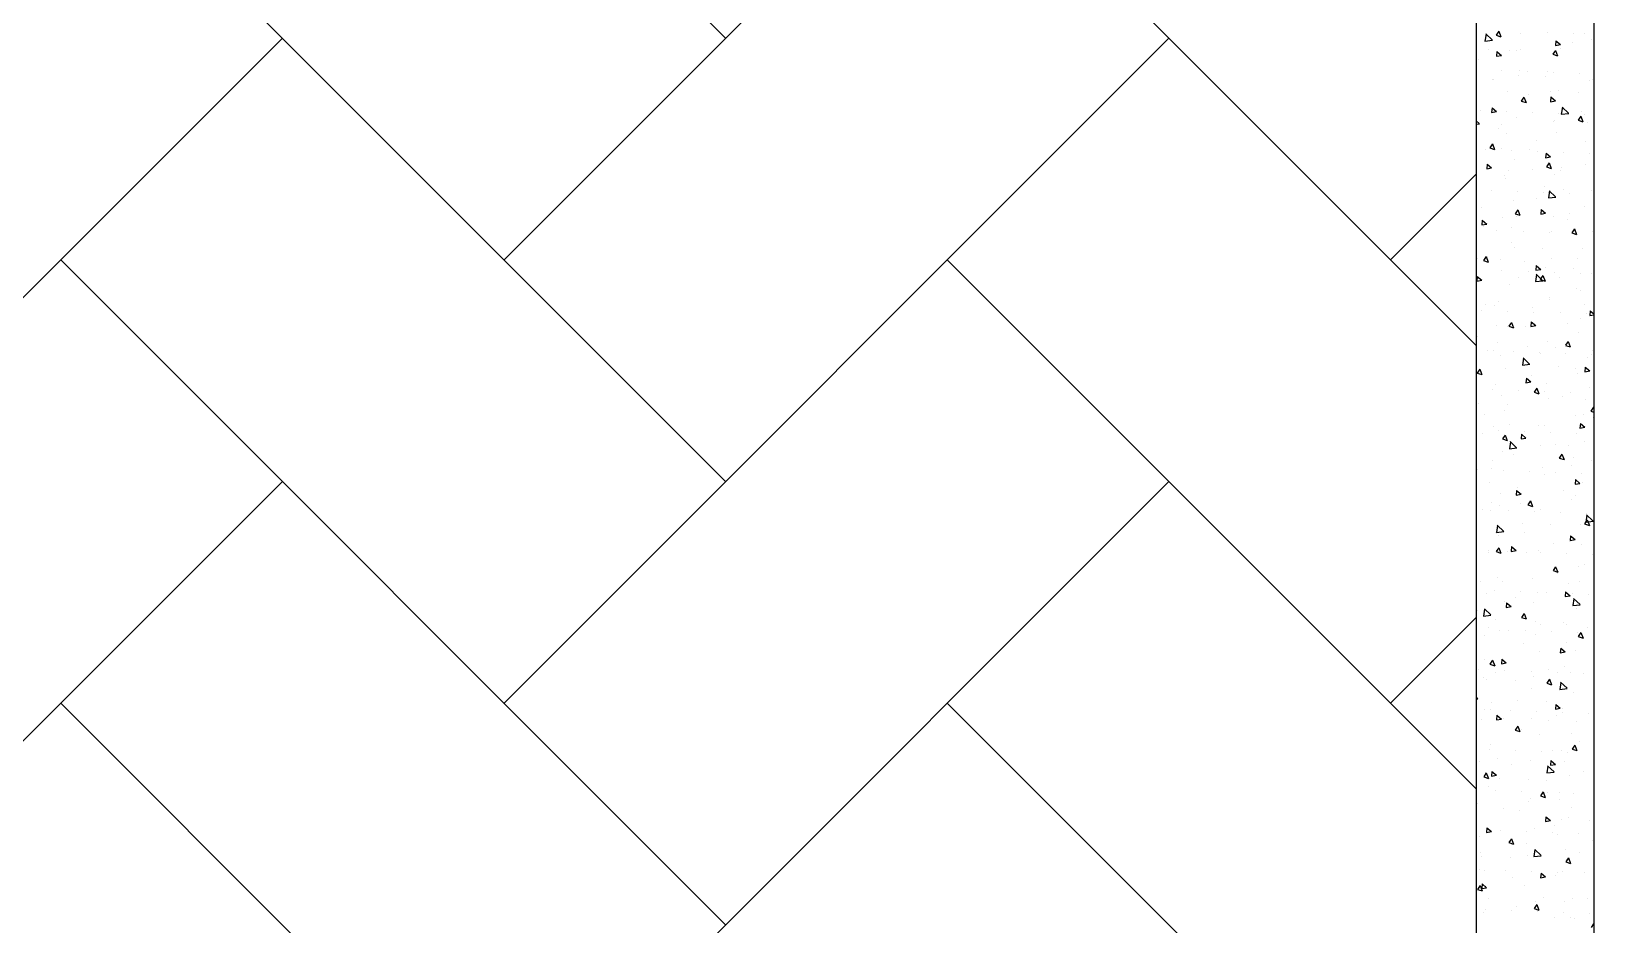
# Model space of a CAD drawing. Header units: millimetres. Extents: x 331487 to 517269, y 198509 to 399936.
# Drawn here: x 412901 to 414895, y 380054 to 381194 of the extents above; entities that cross this region are included whole.
import ezdxf

# ---------------------------------------------------------------- set-up
doc = ezdxf.new("R2010")
doc.units = ezdxf.units.MM
doc.header["$MEASUREMENT"] = 0
doc.layers.add('BEAM', color=1, linetype='Continuous', lineweight=5)
doc.layers.add('COLUMN', color=6, linetype='Continuous')

msp = doc.modelspace()

# ---------------------------------------------------------------- linework, layer by layer
at = {"layer": 'BEAM', "color": 253, "linetype": 'Continuous', "ltscale": 750}
for p, q in [((413787.3, 381185.4), (413363.7, 381609)), ((413504.5, 380902.6), (414211, 381609)), ((413787.3, 380619.7), (412938.8, 381468.3)), ((414745.1, 380793.3), (414070.2, 381468.3)), ((412373.1, 380336.9), (413221.7, 381185.4)), ((413504.5, 380336.9), (414353, 381185.4)), ((414635.9, 380902.6), (414745.1, 381011.8)), ((413787.3, 380054), (412938.8, 380902.6)), ((414745.1, 380227.6), (414070.2, 380902.6)), ((412373.1, 379771.2), (413221.7, 380619.7)), ((413504.5, 379771.2), (414353, 380619.7)), ((414635.9, 380336.9), (414745.1, 380446.1)), ((413787.3, 379488.4), (412938.8, 380336.9)), ((414745.1, 379661.9), (414070.2, 380336.9))]:
    msp.add_line(p, q, dxfattribs=at)
at = {"layer": 'COLUMN'}
for p, q in [((414745.1, 381539), (414745.1, 379389)), ((414895.1, 381539), (414895.1, 379389))]:
    msp.add_line(p, q, dxfattribs=at)
at = {"layer": 'COLUMN', "color": 2, "linetype": 'Continuous'}
for p, q in [((414757.7, 381190.6), (414756.3, 381181.7)), ((414756.8, 381191.5), (414756.8, 381191.5)), ((414757.4, 381190.9), (414765.5, 381183.1)), ((414773.8, 381194.1), (414770.5, 381189.1)), ((414773.8, 381194.1), (414776.5, 381187.1)), ((414801.1, 381191.1), (414801.1, 381191.1)), ((414836, 381193), (414836, 381193)), ((414869.3, 381191.8), (414869.3, 381191.8)), ((414883.4, 381191.2), (414883.4, 381191.2)), ((414756.3, 381181.7), (414765.8, 381182.8)), ((414770.5, 381189.1), (414776.5, 381187.1)), ((414801.8, 381171.4), (414801.8, 381171.4)), ((414846.8, 381182), (414846.2, 381176.1)), ((414846.3, 381176.1), (414852.5, 381177.2)), ((414846.8, 381182), (414852.5, 381177.2)), ((414852.2, 381171.7), (414852.2, 381171.7)), ((414867.6, 381179.8), (414867.6, 381179.8)), ((414891.9, 381184.1), (414891.9, 381184.1)), ((414748.1, 381157.6), (414748.1, 381157.6)), ((414760.9, 381170.5), (414760.9, 381170.5)), ((414771.6, 381168.2), (414771, 381162.2)), ((414771, 381162.2), (414777.3, 381163.3)), ((414771.6, 381168.2), (414777.3, 381163.4)), ((414787.7, 381170), (414787.7, 381170)), ((414797, 381169.2), (414797, 381169.2)), ((414846.3, 381169.8), (414843, 381164.8)), ((414843, 381164.8), (414849, 381162.8)), ((414846.3, 381169.8), (414849, 381162.8)), ((414765.8, 381132.6), (414765.8, 381132.6)), ((414766.8, 381133.2), (414766.8, 381133.2)), ((414776.9, 381143.5), (414776.9, 381143.5)), ((414798.9, 381137.7), (414798.9, 381137.7)), ((414800.3, 381144.2), (414800.3, 381144.2)), ((414810.2, 381142.3), (414810.2, 381142.3)), ((414833.8, 381137), (414833.8, 381137)), ((414836.4, 381142.9), (414836.4, 381142.9)), ((414843.5, 381141.1), (414843.5, 381141.1)), ((414876.8, 381139.9), (414876.8, 381139.9)), ((414893.4, 381132.9), (414893.4, 381132.9)), ((414785.5, 381116.7), (414785.5, 381116.7)), ((414811.8, 381113.1), (414811.8, 381113.1)), ((414839.7, 381117.9), (414839.7, 381117.9)), ((414850, 381118.3), (414850, 381118.3)), ((414875.9, 381116.6), (414875.9, 381116.6)), ((414889.6, 381130.7), (414889.6, 381130.7)), ((414745.8, 381104.3), (414745.8, 381104.3)), ((414750.7, 381093.4), (414750.7, 381093.4)), ((414765.3, 381096.4), (414764.8, 381090.5)), ((414764.8, 381090.5), (414771, 381091.6)), ((414765.3, 381096.4), (414771, 381091.6)), ((414784, 381092.2), (414784, 381092.2)), ((414806.1, 381110.1), (414802.7, 381105.1)), ((414802.7, 381105.1), (414808.7, 381103.1)), ((414805.3, 381106.3), (414805.3, 381106.3)), ((414806.1, 381110.1), (414808.7, 381103.1)), ((414817.3, 381091), (414817.3, 381091)), ((414840.5, 381110.3), (414840, 381104.3)), ((414840, 381104.3), (414846.2, 381105.5)), ((414840.5, 381110.3), (414846.2, 381105.5)), ((414855.1, 381097.1), (414853.7, 381088.3)), ((414854.8, 381097.4), (414862.9, 381089.6)), ((414879.2, 381091.6), (414879.2, 381091.6)), ((414745.1, 381080), (414749, 381076.4)), ((414745.1, 381075.6), (414749.2, 381076.1)), ((414776.8, 381074.9), (414776.8, 381074.9)), ((414796.6, 381084.4), (414796.6, 381084.4)), ((414843.8, 381078.7), (414843.8, 381078.7)), ((414844.7, 381080), (414844.7, 381080)), ((414850.6, 381089.7), (414850.6, 381089.7)), ((414853.7, 381088.2), (414863.2, 381089.4)), ((414878.6, 381085.8), (414875.2, 381080.8)), ((414875.2, 381080.8), (414881.3, 381078.7)), ((414878.6, 381085.8), (414881.3, 381078.7)), ((414883.8, 381088.5), (414883.8, 381088.5)), ((414887.4, 381077.3), (414887.4, 381077.3)), ((414774.2, 381069.5), (414774.2, 381069.5)), ((414783.2, 381063.3), (414783.2, 381063.3)), ((414821.8, 381054.7), (414821.8, 381054.7)), ((414847.7, 381064.9), (414847.7, 381064.9)), ((414884.2, 381053.7), (414884.2, 381053.7)), ((414757.1, 381042.9), (414757.1, 381042.9)), ((414765.8, 381050.4), (414762.4, 381045.4)), ((414762.4, 381045.4), (414768.5, 381043.4)), ((414765.8, 381050.4), (414768.5, 381043.4)), ((414777.5, 381044.4), (414777.5, 381044.4)), ((414790.4, 381041.7), (414790.4, 381041.7)), ((414813.6, 381043.2), (414813.6, 381043.2)), ((414823.7, 381040.5), (414823.7, 381040.5)), ((414834.2, 381038.6), (414833.7, 381032.6)), ((414833.7, 381032.6), (414840, 381033.8)), ((414834.2, 381038.6), (414840, 381033.8)), ((414857, 381039.2), (414857, 381039.2)), ((414890.2, 381038), (414890.2, 381038)), ((414759, 381024.7), (414758.5, 381018.7)), ((414758.5, 381018.7), (414764.7, 381019.9)), ((414759, 381024.7), (414764.7, 381019.9)), ((414786.8, 381016.6), (414786.8, 381016.6)), ((414794.4, 381031), (414794.4, 381031)), ((414816.9, 381018.1), (414816.9, 381018.1)), ((414838.3, 381026.1), (414835, 381021.1)), ((414835, 381021.1), (414841, 381019.1)), ((414838.3, 381026.1), (414841, 381019.1)), ((414845.5, 381011.5), (414845.5, 381011.5)), ((414853, 381016.9), (414853, 381016.9)), ((414853.8, 381020.4), (414853.8, 381020.4)), ((414885.1, 381023.9), (414885.1, 381023.9)), ((414780.9, 381009.9), (414780.9, 381009.9)), ((414782.4, 381006.6), (414782.4, 381006.6)), ((414831.8, 380996.4), (414831.8, 380996.4)), ((414856.3, 380991.8), (414856.3, 380991.8)), ((414764.6, 380990.9), (414764.6, 380990.9)), ((414792.1, 380977.6), (414792.1, 380977.6)), ((414797.9, 380989.7), (414797.9, 380989.7)), ((414821.9, 380980.2), (414821.9, 380980.2)), ((414831.2, 380988.5), (414831.2, 380988.5)), ((414838.5, 380990.4), (414837.2, 380981.5)), ((414837.2, 380981.5), (414846.7, 380982.6)), ((414838.2, 380990.7), (414846.4, 380982.9)), ((414864.5, 380987.3), (414864.5, 380987.3)), ((414892.5, 380990.5), (414892.5, 380990.5)), ((414751.3, 380969.7), (414751.3, 380969.7)), ((414752.7, 380953), (414752.2, 380947)), ((414752.7, 380953), (414758.5, 380948.2)), ((414778.7, 380956.5), (414778.7, 380956.5)), ((414798.1, 380966.4), (414794.7, 380961.4)), ((414794.7, 380961.4), (414800.7, 380959.4)), ((414796.8, 380958.2), (414796.8, 380958.2)), ((414798.1, 380966.4), (414800.7, 380959.4)), ((414827.9, 380966.9), (414827.4, 380960.9)), ((414827.4, 380960.9), (414833.7, 380962)), ((414827.9, 380966.9), (414833.7, 380962)), ((414843.2, 380958.1), (414843.2, 380958.1)), ((414861.3, 380953.9), (414861.3, 380953.9)), ((414863.8, 380962.1), (414863.8, 380962.1)), ((414882.9, 380970.5), (414882.9, 380970.5)), ((414752.2, 380947), (414758.5, 380948.2)), ((414754.6, 380944.7), (414754.6, 380944.7)), ((414771.6, 380939.6), (414771.6, 380939.6)), ((414790.8, 380943.4), (414790.8, 380943.4)), ((414804.9, 380938.4), (414804.9, 380938.4)), ((414838.2, 380937.2), (414838.2, 380937.2)), ((414841.8, 380938.1), (414841.8, 380938.1)), ((414870.6, 380942), (414867.2, 380937.1)), ((414867.2, 380937.1), (414873.3, 380935)), ((414870.6, 380942), (414873.3, 380935)), ((414871.5, 380936), (414871.5, 380936)), ((414894, 380938.2), (414894, 380938.2)), ((414789.9, 380924.2), (414789.9, 380924.2)), ((414794.1, 380918.4), (414794.1, 380918.4)), ((414830.2, 380917.1), (414830.2, 380917.1)), ((414880.6, 380917.1), (414880.6, 380917.1)), ((414747.2, 380904), (414747.2, 380904)), ((414757.8, 380906.7), (414754.4, 380901.7)), ((414754.4, 380901.7), (414760.5, 380899.7)), ((414757.8, 380906.7), (414760.5, 380899.7)), ((414759.6, 380906.8), (414759.6, 380906.8)), ((414776.4, 380903.1), (414776.4, 380903.1)), ((414806.8, 380899.9), (414806.8, 380899.9)), ((414821.7, 380895.1), (414821.1, 380889.2)), ((414821.7, 380895.1), (414827.4, 380890.3)), ((414833.5, 380892.1), (414833.5, 380892.1)), ((414841, 380904.7), (414841, 380904.7)), ((414873.8, 380903.8), (414873.8, 380903.8)), ((414746.4, 380881.3), (414745.9, 380875.3)), ((414745.9, 380875.3), (414752.2, 380876.4)), ((414746.4, 380881.3), (414752.2, 380876.4)), ((414778, 380889.1), (414778, 380889.1)), ((414799, 380880.5), (414799, 380880.5)), ((414811.3, 380887.9), (414811.3, 380887.9)), ((414822, 380883.7), (414820.6, 380874.8)), ((414820.6, 380874.8), (414830.1, 380875.9)), ((414821.1, 380889.2), (414827.4, 380890.3)), ((414821.7, 380884), (414829.8, 380876.2)), ((414830.3, 380882.3), (414826.9, 380877.4)), ((414826.9, 380877.4), (414833, 380875.3)), ((414830.3, 380882.3), (414833, 380875.3)), ((414844.6, 380886.7), (414844.6, 380886.7)), ((414851.8, 380879.8), (414851.8, 380879.8)), ((414869.6, 380890.8), (414869.6, 380890.8)), ((414877.9, 380885.4), (414877.9, 380885.4)), ((414891.8, 380884.9), (414891.8, 380884.9)), ((414787.6, 380870.8), (414787.6, 380870.8)), ((414838.5, 380854.2), (414838.5, 380854.2)), ((414872.9, 380865.8), (414872.9, 380865.8)), ((414878.4, 380863.8), (414878.4, 380863.8)), ((414752.2, 380838.4), (414752.2, 380838.4)), ((414757.2, 380845.7), (414757.2, 380845.7)), ((414767.9, 380843.6), (414767.9, 380843.6)), ((414774.2, 380849.8), (414774.2, 380849.8)), ((414785.5, 380837.2), (414785.5, 380837.2)), ((414816.8, 380841.6), (414816.8, 380841.6)), ((414818.8, 380835.9), (414818.8, 380835.9)), ((414838.7, 380851.4), (414838.7, 380851.4)), ((414852.1, 380834.7), (414852.1, 380834.7)), ((414883.8, 380845.4), (414883.8, 380845.4)), ((414885.4, 380833.5), (414885.4, 380833.5)), ((414890.6, 380837.3), (414890.1, 380831.3)), ((414890.1, 380831.3), (414895.1, 380832.2)), ((414890.6, 380837.3), (414895.1, 380833.5)), ((414771.2, 380818.6), (414771.2, 380818.6)), ((414785.4, 380817.5), (414785.4, 380817.5)), ((414790, 380822.7), (414786.7, 380817.7)), ((414786.7, 380817.7), (414792.7, 380815.6)), ((414790, 380822.7), (414792.7, 380815.7)), ((414807.4, 380817.3), (414807.4, 380817.3)), ((414815.4, 380823.4), (414814.9, 380817.4)), ((414814.9, 380817.4), (414821.1, 380818.6)), ((414815.4, 380823.4), (414821.1, 380818.6)), ((414861.9, 380821.5), (414861.9, 380821.5)), ((414877.9, 380827.9), (414877.9, 380827.9)), ((414889.5, 380831.5), (414889.5, 380831.5)), ((414745.1, 380805.4), (414745.9, 380804.7)), ((414745.1, 380804.6), (414745.9, 380804.7)), ((414771.9, 380796.4), (414771.9, 380796.4)), ((414810.6, 380792.3), (414810.6, 380792.3)), ((414836.5, 380798), (414836.5, 380798)), ((414862.6, 380798.3), (414859.2, 380793.4)), ((414859.2, 380793.3), (414865.2, 380791.3)), ((414862.6, 380798.3), (414865.2, 380791.3)), ((414876.1, 380810.4), (414876.1, 380810.4)), ((414759.3, 380787), (414759.3, 380787)), ((414767.2, 380787.4), (414767.2, 380787.4)), ((414776.2, 380780.7), (414776.2, 380780.7)), ((414792.6, 380785.8), (414792.6, 380785.8)), ((414805.4, 380777), (414804.1, 380768.1)), ((414805.1, 380777.3), (414813.3, 380769.5)), ((414825.9, 380784.6), (414825.9, 380784.6)), ((414826.9, 380783.3), (414826.9, 380783.3)), ((414846.8, 380791), (414846.8, 380791)), ((414859.1, 380783.4), (414859.1, 380783.4)), ((414887.3, 380778.1), (414887.3, 380778.1)), ((414892.4, 380782.2), (414892.4, 380782.2)), ((414893.8, 380787.1), (414893.8, 380787.1)), ((414745.2, 380763.4), (414745.2, 380763.4)), ((414749.8, 380763), (414746.4, 380758)), ((414746.4, 380758), (414752.5, 380756)), ((414749.8, 380763), (414752.5, 380756)), ((414783.1, 380764.1), (414783.1, 380764.1)), ((414804.1, 380768.1), (414813.5, 380769.2)), ((414815.6, 380754.4), (414815.6, 380754.4)), ((414850.1, 380766), (414850.1, 380766)), ((414871.9, 380763.2), (414871.9, 380763.2)), ((414873.9, 380757), (414873.9, 380757)), ((414884.3, 380765.6), (414883.8, 380759.6)), ((414883.8, 380759.6), (414890.1, 380760.7)), ((414884.3, 380765.6), (414890.1, 380760.7)), ((414886.2, 380764.7), (414886.2, 380764.7)), ((414765.7, 380736.5), (414765.7, 380736.5)), ((414769.7, 380743), (414769.7, 380743)), ((414799, 380735.3), (414799, 380735.3)), ((414809.1, 380751.7), (414808.6, 380745.7)), ((414808.6, 380745.7), (414814.9, 380746.9)), ((414809.1, 380751.7), (414814.9, 380746.9)), ((414822.3, 380738.6), (414818.9, 380733.7)), ((414818.9, 380733.7), (414825, 380731.6)), ((414822.3, 380738.6), (414825, 380731.6)), ((414832.3, 380734.1), (414832.3, 380734.1)), ((414834.2, 380744.6), (414834.2, 380744.6)), ((414865.5, 380732.9), (414865.5, 380732.9)), ((414889.5, 380739.7), (414889.5, 380739.7)), ((414748.4, 380718.9), (414748.4, 380718.9)), ((414777.2, 380729.1), (414777.2, 380729.1)), ((414784.5, 380717.6), (414784.5, 380717.6)), ((414836.9, 380725), (414836.9, 380725)), ((414855.1, 380728.1), (414855.1, 380728.1)), ((414885, 380724.7), (414885, 380724.7)), ((414894.8, 380714.3), (414891.5, 380709.3)), ((414894.8, 380714.3), (414895.1, 380713.5)), ((414755.2, 380705.1), (414755.2, 380705.1)), ((414780.8, 380710.7), (414780.8, 380710.7)), ((414787.8, 380692.6), (414787.8, 380692.6)), ((414871.6, 380703.6), (414871.6, 380703.6)), ((414878.1, 380693.8), (414877.5, 380687.9)), ((414878.1, 380693.8), (414883.8, 380689)), ((414881.9, 380704.8), (414881.9, 380704.8)), ((414891.5, 380709.3), (414895.1, 380708.1)), ((414894.5, 380701.8), (414894.5, 380701.8)), ((414753.3, 380681), (414753.3, 380681)), ((414767.4, 380689.6), (414767.4, 380689.6)), ((414773.2, 380684.6), (414773.2, 380684.6)), ((414782, 380678.9), (414778.7, 380674)), ((414778.7, 380674), (414784.7, 380671.9)), ((414782, 380678.9), (414784.7, 380671.9)), ((414802.8, 380680), (414802.3, 380674)), ((414802.3, 380674), (414808.6, 380675.1)), ((414802.8, 380680), (414808.6, 380675.1)), ((414806.5, 380683.4), (414806.5, 380683.4)), ((414824, 380691.3), (414824, 380691.3)), ((414831.9, 380691.2), (414831.9, 380691.2)), ((414839.8, 380682.1), (414839.8, 380682.1)), ((414873, 380680.9), (414873, 380680.9)), ((414877.5, 380687.9), (414883.8, 380689)), ((414778.6, 380657.3), (414778.6, 380657.3)), ((414787.2, 380670.8), (414787.2, 380670.8)), ((414788.9, 380670.2), (414787.5, 380661.4)), ((414787.5, 380661.3), (414797, 380662.5)), ((414788.6, 380670.5), (414796.7, 380662.7)), ((414792.8, 380654.7), (414792.8, 380654.7)), ((414827.2, 380666.2), (414827.2, 380666.2)), ((414846.9, 380666.6), (414846.9, 380666.6)), ((414854.5, 380654.6), (414851.2, 380649.6)), ((414854.5, 380654.6), (414857.2, 380647.6)), ((414863.4, 380665), (414863.4, 380665)), ((414882.8, 380671.3), (414882.8, 380671.3)), ((414746.9, 380634.4), (414746.9, 380634.4)), ((414765.2, 380636.2), (414765.2, 380636.2)), ((414765.3, 380646.8), (414765.3, 380646.8)), ((414780.2, 380633.2), (414780.2, 380633.2)), ((414829.7, 380637.8), (414829.7, 380637.8)), ((414851.2, 380649.6), (414857.2, 380647.6)), ((414866.7, 380639.9), (414866.7, 380639.9)), ((414869.3, 380650.2), (414869.3, 380650.2)), ((414891.9, 380646.5), (414891.9, 380646.5)), ((414761.7, 380617.8), (414761.7, 380617.8)), ((414797.2, 380612.5), (414797.2, 380612.5)), ((414813.5, 380632), (414813.5, 380632)), ((414832.2, 380628.4), (414832.2, 380628.4)), ((414846.8, 380630.8), (414846.8, 380630.8)), ((414871.8, 380622.1), (414871.3, 380616.1)), ((414871.3, 380616.1), (414877.5, 380617.3)), ((414871.8, 380622.1), (414877.5, 380617.3)), ((414880.1, 380629.6), (414880.1, 380629.6)), ((414880.5, 380617.9), (414880.5, 380617.9)), ((414765, 380592.8), (414765, 380592.8)), ((414776.3, 380603.9), (414776.3, 380603.9)), ((414796.6, 380608.2), (414796, 380602.3)), ((414796, 380602.3), (414802.3, 380603.4)), ((414796.6, 380608.2), (414802.3, 380603.4)), ((414814.3, 380594.9), (414810.9, 380589.9)), ((414814.3, 380594.9), (414817, 380587.9)), ((414856.9, 380608.3), (414856.9, 380608.3)), ((414867.1, 380596.9), (414867.1, 380596.9)), ((414871.7, 380602.1), (414871.7, 380602.1)), ((414753.3, 380583.9), (414753.3, 380583.9)), ((414762.9, 380582.8), (414762.9, 380582.8)), ((414775.3, 380588.5), (414775.3, 380588.5)), ((414786.6, 380582.7), (414786.6, 380582.7)), ((414801.1, 380591.5), (414801.1, 380591.5)), ((414810.9, 380589.9), (414817, 380587.9)), ((414819.9, 380581.5), (414819.9, 380581.5)), ((414827.4, 380584.5), (414827.4, 380584.5)), ((414853.2, 380580.3), (414853.2, 380580.3)), ((414886.3, 380576.8), (414884.9, 380567.9)), ((414886, 380577.1), (414894.1, 380569.3)), ((414886.5, 380579.1), (414886.5, 380579.1)), ((414769.9, 380554.9), (414769.9, 380554.9)), ((414770.9, 380554.6), (414780.4, 380555.7)), ((414772.3, 380563.5), (414771, 380554.6)), ((414772, 380563.8), (414780.2, 380556)), ((414804.4, 380566.5), (414804.4, 380566.5)), ((414807.2, 380554.1), (414807.2, 380554.1)), ((414840.5, 380565.2), (414840.5, 380565.2)), ((414878.3, 380564.6), (414878.3, 380564.6)), ((414886.8, 380570.6), (414883.4, 380565.6)), ((414883.4, 380565.6), (414889.5, 380563.6)), ((414884.9, 380567.9), (414894.4, 380569)), ((414886.8, 380570.6), (414889.5, 380563.6)), ((414774, 380535.2), (414770.7, 380530.3)), ((414774, 380535.2), (414776.7, 380528.2)), ((414774.1, 380550.5), (414774.1, 380550.5)), ((414790.3, 380536.5), (414789.8, 380530.5)), ((414790.3, 380536.5), (414796, 380531.7)), ((414843.8, 380540.2), (414843.8, 380540.2)), ((414864.8, 380543.5), (414864.8, 380543.5)), ((414865.5, 380550.4), (414865, 380544.4)), ((414865, 380544.4), (414871.3, 380545.6)), ((414865.5, 380550.4), (414871.3, 380545.6)), ((414866.9, 380550), (414866.9, 380550)), ((414880, 380538.9), (414880, 380538.9)), ((414760.6, 380529.5), (414760.6, 380529.5)), ((414760.8, 380532), (414760.8, 380532)), ((414770.7, 380530.3), (414776.7, 380528.2)), ((414785.3, 380530.2), (414785.3, 380530.2)), ((414789.8, 380530.5), (414796, 380531.7)), ((414794.1, 380530.8), (414794.1, 380530.8)), ((414809.4, 380528.6), (414809.4, 380528.6)), ((414825.2, 380531.1), (414825.2, 380531.1)), ((414827.4, 380529.6), (414827.4, 380529.6)), ((414860.7, 380528.4), (414860.7, 380528.4)), ((414883.3, 380513.9), (414883.3, 380513.9)), ((414894, 380527.1), (414894, 380527.1)), ((414771.8, 380497.2), (414771.8, 380497.2)), ((414817.2, 380495.8), (414817.2, 380495.8)), ((414846.5, 380510.9), (414843.2, 380505.9)), ((414843.2, 380505.9), (414849.2, 380503.9)), ((414846.5, 380510.9), (414849.2, 380503.9)), ((414848.8, 380502.3), (414848.8, 380502.3)), ((414876, 380511.2), (414876, 380511.2)), ((414750.3, 380492), (414750.3, 380492)), ((414758.4, 380476.1), (414758.4, 380476.1)), ((414767.9, 380480.7), (414767.9, 380480.7)), ((414778.3, 380491.8), (414778.3, 380491.8)), ((414801.2, 380479.4), (414801.2, 380479.4)), ((414822.9, 380477.7), (414822.9, 380477.7)), ((414834.4, 380478.2), (414834.4, 380478.2)), ((414859.2, 380478.7), (414858.7, 380472.7)), ((414858.7, 380472.7), (414865, 380473.8)), ((414859.2, 380478.7), (414865, 380473.8)), ((414862.6, 380490.1), (414862.6, 380490.1)), ((414867.7, 380477), (414867.7, 380477)), ((414876.9, 380491.7), (414876.9, 380491.7)), ((414888.3, 380476), (414888.3, 380476)), ((414747.1, 380455.2), (414747.1, 380455.2)), ((414755.8, 380456.8), (414754.4, 380447.9)), ((414755.5, 380457.1), (414763.6, 380449.3)), ((414781.6, 380466.7), (414781.6, 380466.7)), ((414784, 380464.8), (414783.5, 380458.8)), ((414783.5, 380458.8), (414789.8, 380460)), ((414784, 380464.8), (414789.8, 380460)), ((414795.3, 380471.9), (414795.3, 380471.9)), ((414817.7, 380465.5), (414817.7, 380465.5)), ((414869.7, 380470.1), (414868.4, 380461.2)), ((414868.4, 380461.2), (414877.9, 380462.3)), ((414869.4, 380470.3), (414877.6, 380462.5)), ((414873.7, 380457.8), (414873.7, 380457.8)), ((414754.4, 380447.9), (414763.9, 380449)), ((414760.3, 380433.7), (414760.3, 380433.7)), ((414769.6, 380443.8), (414769.6, 380443.8)), ((414806.3, 380451.2), (414802.9, 380446.2)), ((414802.9, 380446.2), (414809, 380444.2)), ((414806.3, 380451.2), (414809, 380444.2)), ((414821, 380440.4), (414821, 380440.4)), ((414827.3, 380437.5), (414827.3, 380437.5)), ((414857.1, 380439.2), (414857.1, 380439.2)), ((414860.3, 380436.7), (414860.3, 380436.7)), ((414886.9, 380433.4), (414886.9, 380433.4)), ((414756.1, 380422.7), (414756.1, 380422.7)), ((414774.3, 380430.1), (414774.3, 380430.1)), ((414786.5, 380428.9), (414786.5, 380428.9)), ((414805.3, 380413.5), (414805.3, 380413.5)), ((414807.6, 380428.9), (414807.6, 380428.9)), ((414820.7, 380424.3), (414820.7, 380424.3)), ((414840.8, 380427.7), (414840.8, 380427.7)), ((414860.4, 380414.1), (414860.4, 380414.1)), ((414874.1, 380426.5), (414874.1, 380426.5)), ((414878.8, 380426.9), (414875.4, 380421.9)), ((414875.4, 380421.9), (414881.5, 380419.9)), ((414878.8, 380426.9), (414881.5, 380419.9)), ((414777.7, 380393.1), (414777.2, 380387.1)), ((414777.7, 380393.1), (414783.5, 380388.2)), ((414826, 380402.6), (414826, 380402.6)), ((414853, 380406.9), (414852.4, 380401)), ((414852.4, 380401), (414858.7, 380402.1)), ((414853, 380406.9), (414858.7, 380402.1)), ((414871.5, 380404.4), (414871.5, 380404.4)), ((414748.5, 380379.4), (414748.5, 380379.4)), ((414755.4, 380392), (414755.4, 380392)), ((414766, 380391.5), (414762.7, 380386.5)), ((414762.7, 380386.5), (414768.7, 380384.5)), ((414766, 380391.5), (414768.7, 380384.5)), ((414767.3, 380390.4), (414767.3, 380390.4)), ((414770.3, 380375.3), (414770.3, 380375.3)), ((414777.2, 380387.1), (414783.5, 380388.2)), ((414781.8, 380378.2), (414781.8, 380378.2)), ((414815.1, 380377), (414815.1, 380377)), ((414837.3, 380379.2), (414837.3, 380379.2)), ((414848.3, 380375.8), (414848.3, 380375.8)), ((414858.1, 380383.3), (414858.1, 380383.3)), ((414865.4, 380376.2), (414865.4, 380376.2)), ((414881.6, 380374.6), (414881.6, 380374.6)), ((414753.9, 380369.3), (414753.9, 380369.3)), ((414758.7, 380367), (414758.7, 380367)), ((414794.9, 380365.7), (414794.9, 380365.7)), ((414815.3, 380355.2), (414815.3, 380355.2)), ((414818.4, 380370.9), (414818.4, 380370.9)), ((414838.5, 380367.2), (414835.2, 380362.2)), ((414835.2, 380362.2), (414841.2, 380360.2)), ((414838.5, 380367.2), (414841.2, 380360.2)), ((414853.2, 380363.3), (414851.8, 380354.4)), ((414851.8, 380354.4), (414861.3, 380355.5)), ((414852.9, 380363.6), (414861, 380355.8)), ((414745.1, 380344.4), (414747.1, 380342.6)), ((414745.1, 380342), (414747.3, 380342.3)), ((414765.1, 380337), (414765.1, 380337)), ((414798.2, 380340.7), (414798.2, 380340.7)), ((414834.3, 380339.4), (414834.3, 380339.4)), ((414846.7, 380335.2), (414846.2, 380329.2)), ((414846.7, 380335.2), (414852.4, 380330.4)), ((414869.2, 380351), (414869.2, 380351)), ((414751.6, 380315.9), (414751.6, 380315.9)), ((414755.5, 380328.1), (414755.5, 380328.1)), ((414763.7, 380329.1), (414763.7, 380329.1)), ((414771.5, 380321.3), (414770.9, 380315.4)), ((414770.9, 380315.4), (414777.2, 380316.5)), ((414771.5, 380321.3), (414777.2, 380316.5)), ((414780.3, 380317), (414780.3, 380317)), ((414788.8, 380326.9), (414788.8, 380326.9)), ((414816.2, 380317.5), (414816.2, 380317.5)), ((414822.1, 380325.6), (414822.1, 380325.6)), ((414837.6, 380314.4), (414837.6, 380314.4)), ((414846.2, 380329.2), (414852.4, 380330.4)), ((414847.3, 380320.9), (414847.3, 380320.9)), ((414855.4, 380324.4), (414855.4, 380324.4)), ((414855.8, 380329.9), (414855.8, 380329.9)), ((414888.7, 380323.2), (414888.7, 380323.2)), ((414798.3, 380307.5), (414794.9, 380302.5)), ((414794.9, 380302.5), (414801, 380300.5)), ((414798.3, 380307.5), (414801, 380300.5)), ((414803.1, 380302.8), (414803.1, 380302.8)), ((414825.3, 380296.9), (414825.3, 380296.9)), ((414867, 380297.6), (414867, 380297.6)), ((414873.7, 380313.1), (414873.7, 380313.1)), ((414761.9, 380277.6), (414761.9, 380277.6)), ((414762.8, 380283.6), (414762.8, 380283.6)), ((414795.2, 380276.4), (414795.2, 380276.4)), ((414828.5, 380275.1), (414828.5, 380275.1)), ((414842.6, 380276.5), (414842.6, 380276.5)), ((414853.6, 380276.6), (414853.6, 380276.6)), ((414861.8, 380273.9), (414861.8, 380273.9)), ((414870.8, 380283.2), (414867.4, 380278.2)), ((414867.4, 380278.2), (414873.5, 380276.2)), ((414870.8, 380283.2), (414873.5, 380276.2)), ((414877, 380288.1), (414877, 380288.1)), ((414749.4, 380262.5), (414749.4, 380262.5)), ((414772, 380265.9), (414772, 380265.9)), ((414790.3, 380258.7), (414790.3, 380258.7)), ((414813.9, 380264.2), (414813.9, 380264.2)), ((414836.6, 380256.6), (414835.3, 380247.7)), ((414836.3, 380256.9), (414844.5, 380249.1)), ((414840.4, 380263.5), (414839.9, 380257.5)), ((414839.9, 380257.5), (414846.2, 380258.7)), ((414840.4, 380263.5), (414846.2, 380258.7)), ((414857.3, 380262.5), (414857.3, 380262.5)), ((414895.1, 380272.7), (414895.1, 380272.7)), ((414758, 380247.8), (414754.7, 380242.8)), ((414754.7, 380242.8), (414760.7, 380240.8)), ((414758, 380247.8), (414760.7, 380240.8)), ((414765.2, 380249.6), (414764.7, 380243.6)), ((414764.7, 380243.6), (414770.9, 380244.8)), ((414765.2, 380249.6), (414770.9, 380244.8)), ((414775.3, 380240.9), (414775.3, 380240.9)), ((414811.5, 380239.6), (414811.5, 380239.6)), ((414835.3, 380247.7), (414844.8, 380248.8)), ((414835.3, 380238.6), (414835.3, 380238.6)), ((414864.7, 380244.3), (414864.7, 380244.3)), ((414882, 380250.2), (414882, 380250.2)), ((414760.5, 380230.3), (414760.5, 380230.3)), ((414769.4, 380225.6), (414769.4, 380225.6)), ((414802.7, 380224.4), (414802.7, 380224.4)), ((414814.7, 380214.6), (414814.7, 380214.6)), ((414830.5, 380223.5), (414827.2, 380218.5)), ((414827.2, 380218.5), (414833.2, 380216.5)), ((414830.5, 380223.5), (414833.2, 380216.5)), ((414836, 380223.2), (414836, 380223.2)), ((414851.3, 380223.2), (414851.3, 380223.2)), ((414869.3, 380222), (414869.3, 380222)), ((414747.1, 380209.2), (414747.1, 380209.2)), ((414780.3, 380203), (414780.3, 380203)), ((414800.3, 380200.4), (414800.3, 380200.4)), ((414811.6, 380210.8), (414811.6, 380210.8)), ((414850.9, 380213.3), (414850.9, 380213.3)), ((414867.3, 380204.2), (414867.3, 380204.2)), ((414758.3, 380176.9), (414758.3, 380176.9)), ((414758.9, 380177.9), (414758.4, 380171.9)), ((414758.9, 380177.9), (414764.7, 380173.1)), ((414776.5, 380174.3), (414776.5, 380174.3)), ((414819.7, 380176.7), (414819.7, 380176.7)), ((414834.1, 380191.8), (414833.6, 380185.8)), ((414833.6, 380185.8), (414839.9, 380186.9)), ((414834.1, 380191.8), (414839.9, 380186.9)), ((414845.3, 380180.3), (414845.3, 380180.3)), ((414854.2, 380188.3), (414854.2, 380188.3)), ((414862.5, 380190.9), (414862.5, 380190.9)), ((414890.3, 380187), (414890.3, 380187)), ((414749.2, 380166.2), (414749.2, 380166.2)), ((414758.4, 380171.9), (414764.7, 380173.1)), ((414790.3, 380163.8), (414786.9, 380158.8)), ((414786.9, 380158.8), (414792.9, 380156.8)), ((414790.3, 380163.8), (414792.9, 380156.8)), ((414809.4, 380157.4), (414809.4, 380157.4)), ((414809.7, 380173.1), (414809.7, 380173.1)), ((414843, 380171.9), (414843, 380171.9)), ((414849, 380169.8), (414849, 380169.8)), ((414876.3, 380170.6), (414876.3, 380170.6)), ((414893.6, 380162), (414893.6, 380162)), ((414750.7, 380146.2), (414750.7, 380146.2)), ((414752.5, 380141.2), (414752.5, 380141.2)), ((414788.6, 380139.9), (414788.6, 380139.9)), ((414810.3, 380142.1), (414810.3, 380142.1)), ((414820.1, 380149.9), (414818.7, 380141)), ((414818.7, 380141), (414828.2, 380142.1)), ((414819.8, 380150.2), (414827.9, 380142.4)), ((414859.2, 380150.4), (414859.2, 380150.4)), ((414862.8, 380139.5), (414859.4, 380134.5)), ((414859.4, 380134.5), (414865.5, 380132.4)), ((414860.2, 380137.5), (414860.2, 380137.5)), ((414862.8, 380139.5), (414865.5, 380132.4)), ((414877.3, 380145.9), (414877.3, 380145.9)), ((414749.6, 380125), (414749.6, 380125)), ((414756, 380123.5), (414756, 380123.5)), ((414782.9, 380123.8), (414782.9, 380123.8)), ((414791.9, 380114.9), (414791.9, 380114.9)), ((414816.2, 380122.6), (414816.2, 380122.6)), ((414827.9, 380120), (414827.3, 380114.1)), ((414827.3, 380114), (414833.6, 380115.2)), ((414827.9, 380120), (414833.6, 380115.2)), ((414846.8, 380116.4), (414846.8, 380116.4)), ((414849.4, 380121.3), (414849.4, 380121.3)), ((414855.4, 380121.9), (414855.4, 380121.9)), ((414882.7, 380120.1), (414882.7, 380120.1)), ((414750, 380104.1), (414746.6, 380099.1)), ((414746.6, 380099.1), (414752.7, 380097.1)), ((414750, 380104.1), (414752.7, 380097.1)), ((414752.6, 380106.2), (414752.1, 380100.2)), ((414752.1, 380100.2), (414758.4, 380101.3)), ((414752.6, 380106.2), (414758.4, 380101.3)), ((414757.4, 380103.3), (414757.4, 380103.3)), ((414807.1, 380104), (414807.1, 380104)), ((414828.1, 380113.6), (414828.1, 380113.6)), ((414760.7, 380087.9), (414760.7, 380087.9)), ((414796.9, 380077), (414796.9, 380077)), ((414822.5, 380079.8), (414819.2, 380074.8)), ((414819.2, 380074.8), (414825.2, 380072.8)), ((414820.4, 380083.8), (414820.4, 380083.8)), ((414822.5, 380079.8), (414825.2, 380072.8)), ((414831.3, 380088.5), (414831.3, 380088.5)), ((414858, 380084.1), (414858, 380084.1)), ((414867.5, 380087.3), (414867.5, 380087.3)), ((414887.3, 380087.6), (414887.3, 380087.6)), ((414753.8, 380070.1), (414753.8, 380070.1)), ((414757.1, 380073.1), (414757.1, 380073.1)), ((414790.4, 380071.8), (414790.4, 380071.8)), ((414823.6, 380070.6), (414823.6, 380070.6)), ((414844.5, 380063), (414844.5, 380063)), ((414856.9, 380069.4), (414856.9, 380069.4)), ((414865.4, 380063.6), (414865.4, 380063.6)), ((414870.8, 380062.2), (414870.8, 380062.2)), ((414890.2, 380068.2), (414890.2, 380068.2)), ((414895, 380055.4), (414891.7, 380050.5)), ((414895, 380055.4), (414895.1, 380055.2))]:
    msp.add_line(p, q, dxfattribs=at)

doc.saveas('drawing.dxf')
